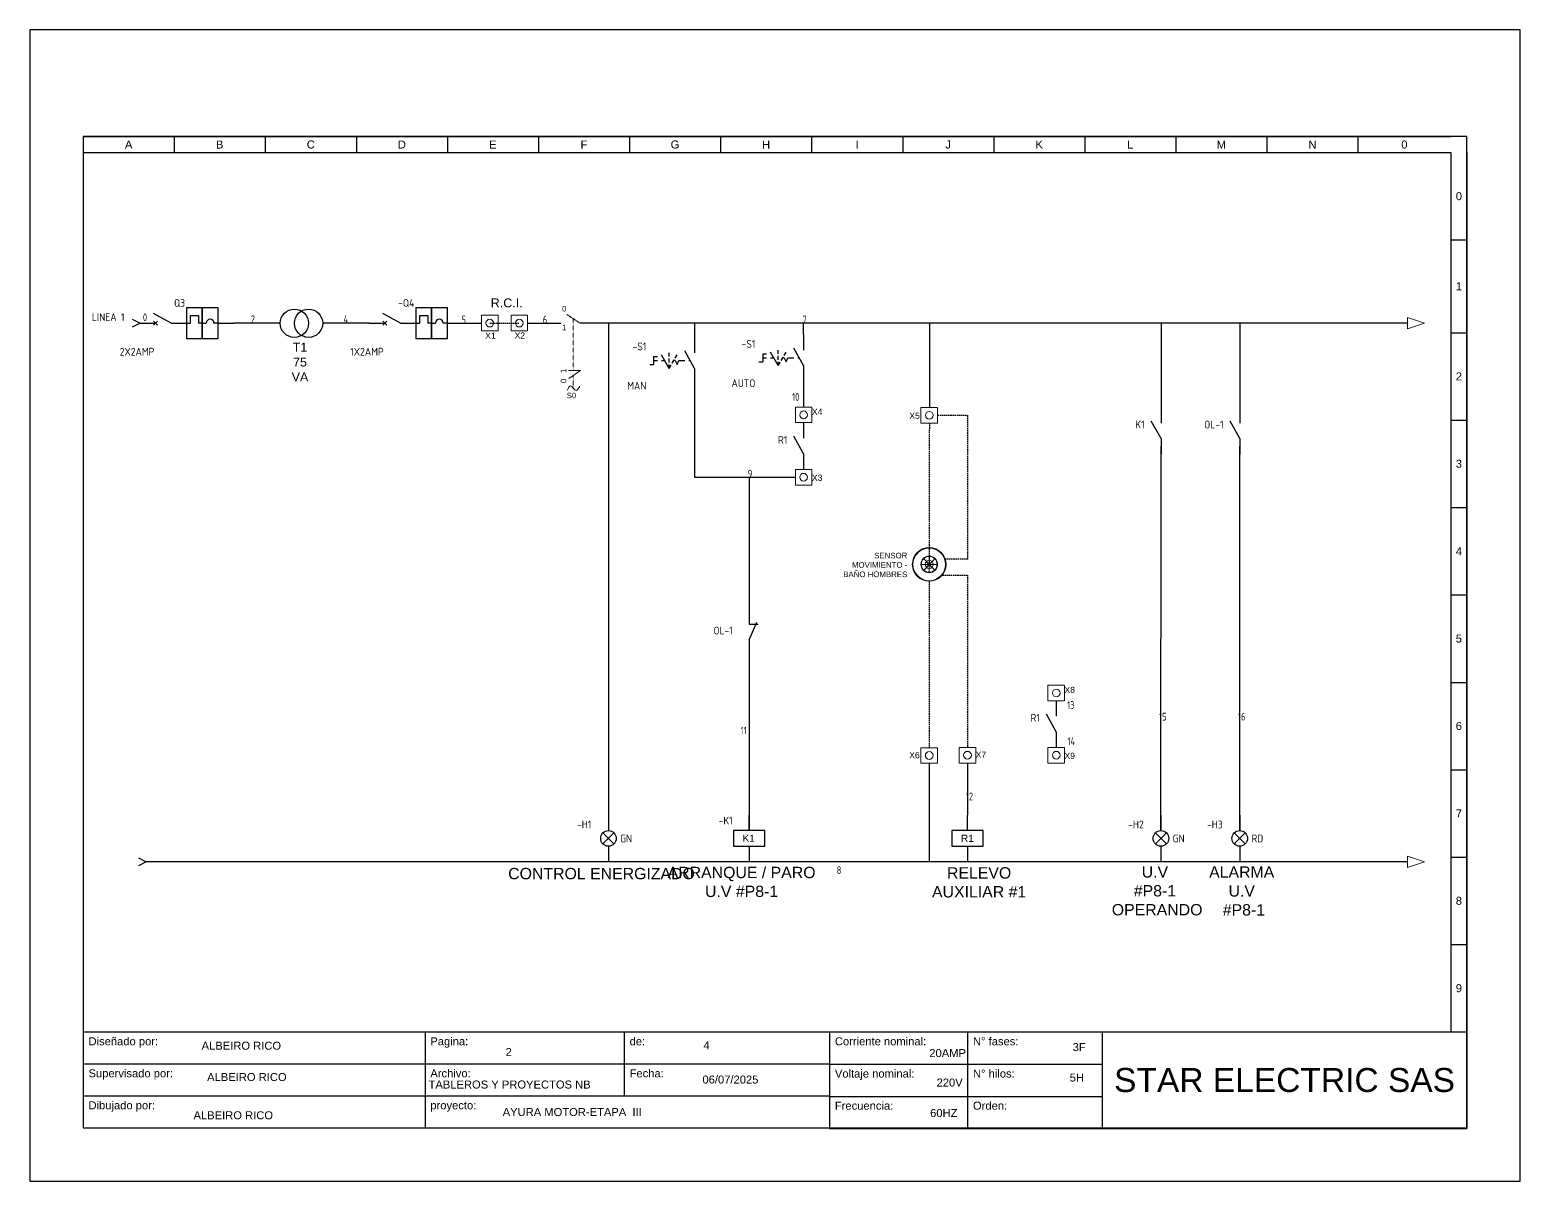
# Model space of a CAD drawing. Header units: millimetres. Extents: x 691 to 18605, y 670 to 10026.
# Drawn here: x 1787 to 2838, y 6288 to 7100 of the extents above; entities that cross this region are included whole.
import ezdxf
from ezdxf.enums import TextEntityAlignment as Align

# ---------------------------------------------------------------- set-up
doc = ezdxf.new("R2010")
doc.units = ezdxf.units.MM
for name, pattern in [('DASHED2', [0.375, 0.25, -0.125]), ('DASHEDX2', [1.5, 1, -0.5]), ('HIDDEN', [0.375, 0.25, -0.125])]:
    doc.linetypes.add(name, pattern=pattern)
for name, color, linetype in [('-DIAGRAMA', 7, 'Continuous'), ('-Electrico', 5, 'Continuous'), ('DESC', 150, 'Continuous'), ('MISC', 7, 'Continuous'), ('SYMS', 7, 'Continuous'), ('TAGS', 150, 'Continuous'), ('WIRENO', 72, 'Continuous'), ('YEL_14_THHN', 2, 'Continuous')]:
    doc.layers.add(name, color=color, linetype=linetype)
doc.styles.get("Standard").update_dxf_attribs({"font": 'arial.ttf'})
doc.styles.add('WD_IEC', font='ISOCP2.shx', dxfattribs={"width": 0.9, "height": 4})

# ---------------------------------------------------------------- blocks, each defined once
blk = doc.blocks.new('*T3')
at = {"color": 0, "linetype": 'ByBlock', "lineweight": -2}
for p, q in [((0, 0), (139.92, 0)), ((0, 0), (0, -18)), ((64.08, 0), (64.08, -18)), ((101.44, 0), (101.44, -12)), ((139.92, 0), (139.92, -18)), ((0, -6), (139.92, -6)), ((0, -12), (139.92, -12)), ((0, -18), (139.92, -18))]:
    blk.add_line(p, q, dxfattribs=at)
at = {"color": 0, "char_height": 1.5, "attachment_point": 1}
for s, insert, width in [('{\\fArial|b0|i0|c162|p34;Diseñado por:}', (1, -1), 62.0824), ('{\\fArial|b0|i0|c162|p34;Pagina:}', (65.08, -1), 35.3574), ('{\\fArial|b0|i0|c162|p34;de}:', (102.44, -1), 36.4813), ('{\\fArial|b0|i0|c162|p34;Supervisado por:}', (1, -7), 62.0824), ('{\\fArial|b0|i0|c162|p34;Archivo:}', (65.08, -7), 35.3574), ('Fecha:', (102.44, -7), 36.4813), ('Dibujado por:', (1, -13), 62.0824), ('{\\fArial|b0|i0|c162|p34;proyecto:}', (65.08, -13), 73.8387)]:
    blk.add_mtext(s, dxfattribs=dict(at, insert=insert, width=width))
blk = doc.blocks.new('*T4')
at = {"color": 0, "linetype": 'ByBlock', "lineweight": -2}
for p, q in [((0, 0), (119.48, 0)), ((0, 0), (0, -18.07)), ((25.89, 0), (25.89, -18.07)), ((51.13, 0), (51.13, -18.07)), ((119.48, 0), (119.48, -18.07)), ((0, -6.05), (51.13, -6.05)), ((0, -12.07), (51.13, -12.07)), ((0, -18.07), (119.48, -18.07))]:
    blk.add_line(p, q, dxfattribs=at)
at = {"color": 0}
for s, insert, char_height, width, attachment_point in [('Corriente nominal:', (1, -1), 1.5, 23.894, 1), ('{\\fArial|b0|i0|c162|p34;N° fases:}', (26.89, -1), 1.5, 23.2313, 1), ('Voltaje nominal:', (1, -7.05), 1.5, 23.894, 1), ('{\\fArial|b0|i0|c162|p34;N° hilos:}', (26.89, -7.05), 1.5, 23.2313, 1), ('{\\fArial|b0|i0|c162|p34;STAR ELECTRIC SAS}', (85.3, -9.04), 4.5, 66.3536, 5), ('Frecuencia:', (1, -13.07), 1.5, 23.894, 1), ('{\\fArial|b0|i0|c162|p34;Orden}:', (26.89, -13.07), 1.5, 23.2313, 1)]:
    blk.add_mtext(s, dxfattribs=dict(at, insert=insert, char_height=char_height, width=width, attachment_point=attachment_point))
blk = doc.blocks.new('CAJETIN')
for p, q in [((0, 185.97), (-259.4, 185.97)), ((-259.4, 185.97), (-259.4, 0.07)), ((-259.4, 185.97), (-2.99, 185.97)), ((-259.4, 185.97), (-259.4, 182.97)), ((-242.33, 185.97), (-242.33, 182.97)), ((-225.26, 185.97), (-225.26, 182.97)), ((-208.19, 185.97), (-208.19, 182.97)), ((-191.12, 185.97), (-191.12, 182.97)), ((-174.05, 185.97), (-174.05, 182.97)), ((-156.98, 185.97), (-156.98, 182.97)), ((-139.91, 185.97), (-139.91, 182.97)), ((-122.84, 185.97), (-122.84, 182.97)), ((-105.77, 185.97), (-105.77, 182.97)), ((-88.7, 185.97), (-88.7, 182.97)), ((-71.64, 185.97), (-71.64, 182.97)), ((-54.57, 185.97), (-54.57, 182.97)), ((-37.5, 185.97), (-37.5, 182.97)), ((-20.43, 185.97), (-20.43, 182.97)), ((0, 0.07), (0, 185.97)), ((-259.4, 182.97), (-2.99, 182.97)), ((-3, 182.97), (-3, 18.07)), ((0, 182.97), (0, 18.07)), ((-3, 166.58), (0, 166.58)), ((-3, 149.19), (0, 149.19)), ((-3, 132.8), (0, 132.8)), ((-3, 116.41), (0, 116.41)), ((-3, 100.02), (0, 100.02)), ((-3, 83.63), (0, 83.63)), ((-3, 67.24), (0, 67.24)), ((-3, 50.85), (0, 50.85)), ((-3, 34.46), (0, 34.46)), ((-3, 18.07), (0, 18.07)), ((-259.4, 0.07), (0, 0.07))]:
    blk.add_line(p, q)
blk.add_lwpolyline([(-269.4, -9.93), (10, -9.93), (10, 205.97), (-269.4, 205.97)], close=True)
for name, p in [('*T3', (-259.4, 18.07)), ('*T4', (-119.48, 18.07))]:
    blk.add_blockref(name, p)
blk.add_text('0', height=1.5).set_placement((-2.08, 174.04))
at = {"char_height": 1.5, "attachment_point": 5}
for s, insert, width in [('A', (-250.87, 184.47), 17.0695), ('B', (-233.8, 184.47), 17.0695), ('C', (-216.73, 184.47), 17.0695), ('D', (-199.66, 184.47), 17.0695), ('E', (-182.59, 184.47), 17.0695), ('F', (-165.52, 184.47), 17.0695), ('G', (-148.45, 184.47), 17.0695), ('H', (-131.38, 184.47), 17.0695), ('I', (-114.31, 184.47), 17.0695), ('J', (-97.24, 184.47), 17.0695), ('K', (-80.17, 184.47), 17.0695), ('L', (-63.1, 184.47), 17.0695), ('M', (-46.03, 184.47), 17.0695), ('N', (-28.96, 184.47), 17.0695), ('0', (-11.71, 184.47), 17.4362), ('1', (-1.5, 157.89), 3), ('2', (-1.5, 141), 3), ('3', (-1.5, 124.61), 3), ('4', (-1.5, 108.22), 3), ('5', (-1.5, 91.83), 3), ('6', (-1.5, 75.44), 3), ('7', (-1.5, 59.05), 3), ('8', (-1.5, 42.66), 3), ('9', (-1.5, 26.27), 3)]:
    blk.add_mtext(s, dxfattribs=dict(at, insert=insert, width=width))
for tag, p in [('DISEÑADO_POR', (-230.86, 14.78)), ('SUPERVISADO_POR', (-229.59, 8.32)), ('DIBUJADO_POR', (-231.25, 2.42))]:
    blk.add_attdef(tag, text='', height=1.5).set_placement(p, align=Align.MIDDLE)
for tag, p in [('PAGINA', (-180.19, 13.54)), ('DE', (-143.12, 14.83)), ('A', (-97.02, 13.49)), ('F', (-73.9, 14.47)), ('ARCHIVO', (-179.45, 8.2)), ('FECHA', (-143.31, 8.38)), ('V', (-96.96, 8.58)), ('H', (-74.46, 8.76)), ('PROYECTO', (-180.75, 3.04)), ('HZ', (-98.06, 2.87)), ('OR', (-74.83, 2.5))]:
    blk.add_attdef(tag, p, '', height=1.5)
blk = doc.blocks.new('HCB11Q9')
for p, q in [((-1.84, 0.66), (-3.16, -0.66)), ((-3.16, 0.66), (-1.84, -0.66)), ((2.5, 0), (-3.12, 3.13)), ((2.5, 0), (7.5, 0)), ((7.5, 0), (8.75, 0)), ((8.75, 0), (8.75, 2.5)), ((8.75, 2.5), (11.25, 2.5)), ((11.25, 2.5), (11.25, 0)), ((12.5, 0), (11.25, 0)), ((12.5, 0), (13.75, 0)), ((17.5, 0), (16.25, 0)), ((17.5, 0), (22.5, 0)), ((-7.5, 0), (-2.5, 0))]:
    blk.add_line(p, q)
for points in [[(7.5, 5), (12.5, 5), (12.5, -5), (7.5, -5)], [(12.5, 5), (17.5, 5), (17.5, -5), (12.5, -5)]]:
    blk.add_lwpolyline(points, close=True)
blk.add_arc((15, 0), 1.25, 0, 180)
at = {"style": 'WD_IEC'}
for tag, height, p in [('INST', 2.5, (6.95, 11.75)), ('LOC', 2.5, (6.95, 8.6)), ('TAG1', 2.5, (6.95, 5.23)), ('TERM02', 2, (22.5, 1)), ('XREF', 2.5, (-2.89, -6.93)), ('DESC1', 2.5, (-2.89, -10.4)), ('DESC2', 2.5, (-2.11, -14.11)), ('DESC3', 2.5, (-2.11, -17.81))]:
    blk.add_attdef(tag, text='', height=height, dxfattribs=at).set_placement(p, align=Align.RIGHT)
at = {"style": 'WD_IEC', "flags": 1}
for tag, p, height in [('X4TERM01', (-7.5, 0), 0.32), ('X1TERM02', (22.5, 0), 0.32), ('ASSYCODE', (17.86, -5.81), 1), ('FAMILY', (17.86, -7.31), 1), ('CATDESC', (17.86, -8.81), 1)]:
    blk.add_attdef(tag, p, '', height=height, dxfattribs=at)
at = {"style": 'WD_IEC'}
for tag, p, height in [('TERM01', (-7.5, 1), 2), ('RATING1', (-14.85, -3.47), 2.5)]:
    blk.add_attdef(tag, p, '', height=height, dxfattribs=at)
at = {"style": 'WD_IEC', "flags": 1}
for tag, p in [('X2LINK', (-0.31, 2)), ('X8LINK', (-0.31, 0.5))]:
    blk.add_attdef(tag, p, '', height=0.32, rotation=360, dxfattribs=at)
at = {"style": 'WD_IEC', "flags": 9}
for tag, p in [('MFG', (21.31, -1.98)), ('CAT', (21.31, -3.99))]:
    blk.add_attdef(tag, text='', height=1.5, dxfattribs=at).set_placement(p, align=Align.RIGHT)
blk = doc.blocks.new('HA1X3Y')
blk.add_lwpolyline([(-2.5, 1.25), (0, 0), (-2.5, -1.25)])
at = {"style": 'WD_IEC'}
blk.add_attdef('DESC1', text='', height=2.5, dxfattribs=at).set_placement((-5, 0.675), align=Align.RIGHT)
at = {"style": 'WD_IEC', "flags": 1}
blk.add_attdef('X1TERM01', (0, 0), '', height=0.32, dxfattribs=at)
at = {"style": 'WD_IEC'}
blk.add_attdef('DESC2', text='', height=2.5, dxfattribs=at).set_placement((-5, -0.675), align=Align.TOP_RIGHT)
blk = doc.blocks.new('WD_WNV')
at = {"linetype": 'Continuous', "style": 'WD_IEC', "width": 0.8}
blk.add_attdef('WIRENO', text='', height=2.5, dxfattribs=at).set_placement((-1.6, 0), align=Align.MIDDLE_RIGHT)
at = {"style": 'WD_IEC', "flags": 1}
for tag, p in [('W08USER', (-1, 0.375)), ('W04USER', (-1, 0.875)), ('W05USER', (-1, 0.75)), ('W09USER', (-1, 0.25)), ('W03USER', (-1, 1)), ('W06USER', (-1, 0.625)), ('W07USER', (-1, 0.5)), ('W02USER', (-1, 1.125)), ('W01USER', (-1, 1.25)), ('W10USER', (-1, 0.125))]:
    blk.add_attdef(tag, text='', height=0.08, dxfattribs=at).set_placement(p, align=Align.CENTER)
blk = doc.blocks.new('VLT1G')
for p, q in [((0, 7.5), (0, 2.5)), ((-1.77, -1.77), (1.77, 1.77)), ((1.77, -1.77), (-1.77, 1.77)), ((0, -2.5), (0, -7.5))]:
    blk.add_line(p, q)
blk.add_circle((0, 0), 2.5)
at = {"style": 'WD_IEC'}
for tag, p in [('INST', (-5.5, 10.25)), ('TAG1', (-5.5, 3.25)), ('LOC', (-5.5, 6.75)), ('DESC1', (-5.5, -6.35)), ('DESC2', (-5.5, -9.85)), ('DESC3', (-5.5, -13.35))]:
    blk.add_attdef(tag, text='', height=2.5, dxfattribs=at).set_placement(p, align=Align.RIGHT)
blk.add_attdef('TERM01', text='', height=2, rotation=90, dxfattribs=at).set_placement((-1, 7.5), align=Align.RIGHT)
at = {"style": 'WD_IEC', "flags": 1}
for tag, p, height in [('X2TERM01', (0, 7.5), 0.32), ('X4LINK', (-3, 0), 0.32), ('X1LINK', (3, 0), 0.32), ('ASSYCODE', (1, -4), 1), ('FAMILY', (1, -5.5), 1), ('X8TERM02', (0, -7.5), 0.32), ('CATDESC', (1, -7), 1)]:
    blk.add_attdef(tag, p, '', height=height, dxfattribs=at)
at = {"style": 'WD_IEC', "flags": 9}
for tag, p in [('MFG', (-6, -0.25)), ('CAT', (-6, -2.75))]:
    blk.add_attdef(tag, text='', height=1.5, dxfattribs=at).set_placement(p, align=Align.RIGHT)
at = {"style": 'WD_IEC'}
blk.add_attdef('TERM02', (-1, -7.5), '', height=2, rotation=90, dxfattribs=at)
at = {"lineweight": 13, "style": 'WD_IEC'}
blk.add_attdef('COLOR', text='', height=2.5, dxfattribs=at).set_placement((3.75, 0), align=Align.MIDDLE_LEFT)
at = {"lineweight": 15, "style": 'WD_IEC'}
for tag, p in [('WDTAGALT', (-5.5, -21)), ('XREF', (-5.5, -18))]:
    blk.add_attdef(tag, text='', height=2.5, dxfattribs=at).set_placement(p, align=Align.RIGHT)
blk = doc.blocks.new('VSS113')
for p, q in [((0, 7.5), (0, 2.5)), ((-13.12, 1.25), (-11.88, 1.25)), ((-13.12, 1.25), (-13.12, -1.25)), ((-13.12, 0), (-11.88, 0)), ((-8.12, -2.5), (-10.62, 1.83)), ((-10.62, 0), (-9.57, 0)), ((-8.12, 1.25), (-8.12, 2.5)), ((-8.12, -0.63), (-8.12, 0.62)), ((-7.19, -0.88), (-6.56, 0.21)), ((-6.25, 0), (-6.68, 0)), ((-6.25, 0.75), (-5.62, 1.83)), ((-6.25, 0), (-5.62, -1.25)), ((-5.62, -1.25), (-5, 0)), ((-5, 0), (-3.12, 0)), ((0, -2.5), (-3.12, 3.12)), ((-1.88, 0), (-1.39, 0)), ((-14.38, -1.25), (-13.12, -1.25)), ((-8.12, -2.5), (-8.12, -1.25)), ((-8.12, -2.5), (-7.5, -1.42)), ((0, -2.5), (0, -7.5))]:
    blk.add_line(p, q)
at = {"style": 'WD_IEC'}
for tag, p in [('INST', (-15.5, 9.25)), ('TAG1', (-15.5, 3.25)), ('LOC', (-15.5, 6.25)), ('DESC1', (-15.5, -9.35)), ('DESC3', (-15.5, -15.35)), ('DESC2', (-15.5, -12.35))]:
    blk.add_attdef(tag, text='', height=2.5, dxfattribs=at).set_placement(p, align=Align.RIGHT)
at = {"style": 'WD_IEC', "flags": 8}
for tag, p in [('POS1', (-10.62, 3.5)), ('POS2', (-8.12, 3.5)), ('POS3', (-5.62, 3.5))]:
    blk.add_attdef(tag, text='', height=2, rotation=90, dxfattribs=at).set_placement(p, align=Align.MIDDLE_LEFT)
at = {"style": 'WD_IEC'}
blk.add_attdef('TERM01', text='', height=2, rotation=90, dxfattribs=at).set_placement((-1, 7.5), align=Align.RIGHT)
at = {"style": 'WD_IEC', "flags": 1}
for tag, p, height in [('X2TERM01', (0, 7.5), 0.32), ('CONTACT', (0.5, 4.5), 1), ('X1LINK', (0, 0), 0.32), ('COMMON', (1.75, 3.25), 1), ('X8TERM02', (0, -7.5), 0.32), ('ASSYCODE', (1, -9), 1), ('FAMILY', (1, -10.5), 1), ('CATDESC', (1, -12), 1)]:
    blk.add_attdef(tag, p, '', height=height, dxfattribs=at)
at = {"style": 'WD_IEC', "flags": 9}
for tag, p in [('MFG', (-16, -0.25)), ('CAT', (-16, -2.75))]:
    blk.add_attdef(tag, text='', height=1.5, dxfattribs=at).set_placement(p, align=Align.RIGHT)
at = {"style": 'WD_IEC'}
blk.add_attdef('TERM02', (-1, -7.5), '', height=2, rotation=90, dxfattribs=at)
at = {"lineweight": 15, "style": 'WD_IEC'}
blk.add_attdef('XREF', text='', height=2.5, dxfattribs=at).set_placement((-15.5, -6.35), align=Align.RIGHT)
blk.add_attdef('STATE', (1.25, -6.35), '', height=2.5, dxfattribs=at)
blk = doc.blocks.new('VCR21')
for p, q in [((0, 7.5), (0, 2.5)), ((0, -2.5), (-3.12, 3.12)), ((0, -2.5), (0, -7.5))]:
    blk.add_line(p, q)
at = {"style": 'WD_IEC'}
for tag, p in [('INST', (-5.25, 6.75)), ('LOC', (-5.25, 3.75)), ('TAG2', (-5.25, 0.75)), ('DESC1', (-5.25, -6.75)), ('XREF', (-5.25, -3.75)), ('DESC2', (-5.25, -9.75)), ('DESC3', (-5.25, -12.75))]:
    blk.add_attdef(tag, text='', height=2.5, dxfattribs=at).set_placement(p, align=Align.RIGHT)
blk.add_attdef('TERM01', text='', height=2, rotation=90, dxfattribs=at).set_placement((-1, 7.5), align=Align.RIGHT)
at = {"style": 'WD_IEC', "flags": 1}
for tag, p, height in [('X2TERM01', (0, 7.5), 0.32), ('X4LINK', (-2.75, 0), 0.32), ('X1LINK', (-0.5, 0), 0.32), ('CONTACT', (4, -3.5), 1), ('FAMILY', (4, -5), 1), ('COMMON', (5.25, -4.75), 1), ('X8TERM02', (0, -7.5), 0.32)]:
    blk.add_attdef(tag, p, '', height=height, dxfattribs=at)
at = {"style": 'WD_IEC'}
blk.add_attdef('TERM02', (-1, -7.5), '', height=2, rotation=90, dxfattribs=at)
blk = doc.blocks.new('VCR22')
for p, q in [((0, 7.5), (0, 2.5)), ((0, -2.5), (2.5, 3.12)), ((0, 2.5), (2.87, 2.5)), ((0, -2.5), (0, -7.5))]:
    blk.add_line(p, q)
at = {"style": 'WD_IEC'}
for tag, p in [('INST', (-5.25, 5.25)), ('TAG2', (-5.25, -0.75)), ('LOC', (-5.25, 2.25)), ('DESC1', (-5.25, -6.75)), ('XREF', (-5.25, -3.75)), ('DESC2', (-5.25, -9.75)), ('DESC3', (-5.25, -12.75))]:
    blk.add_attdef(tag, text='', height=2.5, dxfattribs=at).set_placement(p, align=Align.RIGHT)
blk.add_attdef('TERM01', text='', height=2, rotation=90, dxfattribs=at).set_placement((-1, 7.5), align=Align.RIGHT)
at = {"style": 'WD_IEC', "flags": 1}
for tag, p, height in [('X2TERM01', (0, 7.5), 0.32), ('X4LINK', (-0.55, 0), 0.32), ('X1LINK', (1.92, 0), 0.32), ('CONTACT', (4, -3.5), 1), ('FAMILY', (4, -5), 1), ('COMMON', (5.25, -4.75), 1), ('X8TERM02', (0, -7.5), 0.32)]:
    blk.add_attdef(tag, p, '', height=height, dxfattribs=at)
at = {"style": 'WD_IEC'}
blk.add_attdef('TERM02', (-1, -7.5), '', height=2, rotation=90, dxfattribs=at)
blk = doc.blocks.new('VMS1')
for p, q in [((0, 2.5), (0, 7.5)), ((0, -2.5), (0, -7.5))]:
    blk.add_line(p, q)
blk.add_lwpolyline([(-5, 2.5), (-5, -2.5), (5, -2.5), (5, 2.5)], close=True)
at = {"style": 'WD_IEC'}
for tag, p in [('INST', (-5.25, 10.5)), ('LOC', (-5.25, 7.5)), ('TAG1', (-5.25, 4.5)), ('DESC1', (-5.25, -6.85)), ('DESC2', (-5.25, -9.85)), ('DESC3', (-5.25, -12.85))]:
    blk.add_attdef(tag, text='', height=2.5, dxfattribs=at).set_placement(p, align=Align.RIGHT)
blk.add_attdef('TERM01', text='', height=2, rotation=90, dxfattribs=at).set_placement((-1, 7.5), align=Align.RIGHT)
at = {"style": 'WD_IEC', "flags": 1}
for tag, p, height in [('X2TERM01', (0, 7.5), 0.32), ('X4LINK', (-5, 0), 0.32), ('X1LINK', (5, 0), 0.32), ('ASSYCODE', (1, -4), 1), ('FAMILY', (1, -5.5), 1), ('X8TERM02', (0, -7.5), 0.32), ('CATDESC', (1, -7), 1)]:
    blk.add_attdef(tag, p, '', height=height, dxfattribs=at)
at = {"style": 'WD_IEC', "flags": 9}
for tag, p in [('MFG', (-6, 1)), ('CAT', (-6, -1.5))]:
    blk.add_attdef(tag, text='', height=1.5, dxfattribs=at).set_placement(p, align=Align.RIGHT)
at = {"style": 'WD_IEC'}
blk.add_attdef('TERM02', (-1, -7.5), '', height=2, rotation=90, dxfattribs=at)
at = {"lineweight": 9, "style": 'WD_IEC'}
for tag, p in [('NO', (-5.5, -16.5)), ('NC', (-5.5, -19.5))]:
    blk.add_attdef(tag, text='', height=2.5, dxfattribs=at).set_placement(p, align=Align.TOP_RIGHT)
for tag, p in [('XREFNO', (-4, -16.5)), ('XREFNC', (-4, -19.5))]:
    blk.add_attdef(tag, text='', height=2.5, dxfattribs=at).set_placement(p, align=Align.TOP_LEFT)

msp = doc.modelspace()

# ---------------------------------------------------------------- linework, layer by layer
at = {"layer": '-DIAGRAMA', "color": 0, "lineweight": 0}
for centre in [(2111.1, 6893.4), (2131.9, 6893.4), (2332.4, 6828.7), (2421.1, 6828.4), (2332.4, 6784.7), (2510.6, 6632.5), (2421, 6588.4), (2448, 6588.6), (2510.6, 6588.6)]:
    msp.add_circle(centre, 2.72, dxfattribs=at)
at = {"layer": '-Electrico', "color": 0, "lineweight": 0, "ltscale": 0.08}
for points in [[(2105.3, 6898.9), (2117, 6898.9), (2117, 6887.9), (2105.3, 6887.9)], [(2126.1, 6898.9), (2137.8, 6898.9), (2137.8, 6887.9), (2126.1, 6887.9)], [(2326.6, 6834.2), (2338.3, 6834.2), (2338.3, 6823.2), (2326.6, 6823.2)], [(2415.2, 6833.9), (2426.9, 6833.9), (2426.9, 6822.9), (2415.2, 6822.9)], [(2326.6, 6790.2), (2338.3, 6790.2), (2338.3, 6779.2), (2326.6, 6779.2)], [(2504.7, 6638), (2516.4, 6638), (2516.4, 6627), (2504.7, 6627)], [(2415.2, 6593.9), (2426.9, 6593.9), (2426.9, 6582.9), (2415.2, 6582.9)], [(2442.1, 6594.1), (2453.8, 6594.1), (2453.8, 6583.1), (2442.1, 6583.1)], [(2504.7, 6594.1), (2516.4, 6594.1), (2516.4, 6583.1), (2504.7, 6583.1)]]:
    msp.add_lwpolyline(points, close=True, dxfattribs=at)
at = {"color": 0, "linetype": 'DASHED2', "lineweight": 0}
msp.add_line((2174.8, 6893.3), (2165.5, 6899.5), dxfattribs=at)
at = {"color": 0, "linetype": 'HIDDEN', "lineweight": 0, "ltscale": 0.5}
for p, q in [((2169.9, 6860.2), (2169.9, 6896.6)), ((2169.9, 6856.4), (2169.9, 6847.6))]:
    msp.add_line(p, q, dxfattribs=at)
at = {"color": 0, "linetype": 'Continuous', "lineweight": 0}
for p, q in [((2758.4, 6897.3), (2758.4, 6893.3)), ((2770.3, 6893.3), (2758.4, 6897.3)), ((2758.4, 6893.3), (2758.4, 6889.4)), ((2758.4, 6889.4), (2770.3, 6893.3)), ((2758.4, 6517.3), (2758.4, 6513.4)), ((2770.3, 6513.4), (2758.4, 6517.3)), ((2758.4, 6513.4), (2758.4, 6509.4)), ((2758.4, 6509.4), (2770.3, 6513.4))]:
    msp.add_line(p, q, dxfattribs=at)
at = {"color": 0}
for p, q in [((2092.1, 6893.4), (2105.3, 6893.4)), ((2137.8, 6893.4), (2161.1, 6893.4)), ((2194.8, 6893.3), (2194.8, 6546.4)), ((2421.1, 6893.3), (2421.1, 6833.9)), ((2584.5, 6893.3), (2584.5, 6833.9)), ((2640.1, 6893.3), (2640.1, 6833.9)), ((2255.5, 6850.6), (2255.5, 6784.7)), ((2332.4, 6852.4), (2332.4, 6834.2)), ((2421.1, 6822.9), (2421.1, 6822.9)), ((2584.4, 6535.4), (2584.5, 6806.7)), ((2640, 6535.4), (2640.1, 6806.7)), ((2255.5, 6784.7), (2326.6, 6784.7)), ((2294, 6784.7), (2294, 6691.9)), ((2294, 6659), (2294, 6535.4)), ((2421, 6582.9), (2421, 6582.9)), ((2421, 6582.9), (2421, 6513.4)), ((2448, 6583.1), (2448, 6583.1)), ((2448, 6583.1), (2448, 6546.4))]:
    msp.add_line(p, q, dxfattribs=at)
at = {"color": 0, "lineweight": 0, "ltscale": 0.5}
for q in [(2166.6, 6859.9), (2166.8, 6854.3)]:
    msp.add_line((2175.1, 6859.9), q, dxfattribs=at)
at = {"color": 0, "linetype": 'DASHEDX2'}
for p, q in [((2421.1, 6822.9), (2421, 6725.3)), ((2426.9, 6828.4), (2448, 6828.4)), ((2448, 6828.4), (2448, 6727)), ((2448, 6727), (2432.4, 6726.8)), ((2421, 6711.2), (2421, 6593.9)), ((2430.3, 6715.6), (2448, 6715.6)), ((2448, 6715.6), (2448, 6594.1))]:
    msp.add_line(p, q, dxfattribs=at)
at = {"color": 0, "lineweight": 0}
msp.add_lwpolyline([(2421, 6728.8), (2421, 6717.6), (2421, 6723.2), (2426.6, 6723.2), (2415.4, 6723.2), (2421, 6723.2), (2425, 6727.1), (2421, 6723.2), (2417.1, 6727.1), (2421, 6723.2), (2417.1, 6719.2), (2421, 6723.2), (2425, 6719.2)], dxfattribs=at)
at = {"color": 0}
for centre in [(1973.3, 6893.3), (1983.3, 6893.3)]:
    msp.add_circle(centre, 10, dxfattribs=at)
at = {"color": 0, "lineweight": 0}
for radius in [11.9, 11.5, 5.86, 5.59, 2.8, 1.23]:
    msp.add_circle((2421, 6723.2), radius, dxfattribs=at)
at = {"color": 0, "linetype": 'DASHEDX2'}
msp.add_arc((2121.5, 7538.3), 645, 269.076, 270.924, dxfattribs=at)
at = {"color": 0, "lineweight": 0}
msp.add_spline([(2174.5, 6848.9), (2172, 6845.9), (2168, 6849.1), (2165.8, 6846.1)], degree=3, dxfattribs=at)
at = {"layer": 'YEL_14_THHN', "color": 0}
for p, q in [((1963.3, 6893.3), (1930.4, 6893.4)), ((2026.1, 6893.4), (1993.3, 6893.4)), ((2758.4, 6893.3), (2174.8, 6893.3)), ((2255.5, 6893.3), (2255.5, 6883.5)), ((2332.4, 6885.3), (2332.4, 6893.3)), ((2758.4, 6513.4), (1868.8, 6513.4))]:
    msp.add_line(p, q, dxfattribs=at)

# ---------------------------------------------------------------- block references
at = {"color": 0}
ref = msp.add_blockref('CAJETIN', (2800.2, 6325.4), dxfattribs=dict(at, xscale=3.761929394681115, yscale=3.761929394681115, zscale=3.761929394681115))
ref.add_attrib('5H', '5H', (2520.1, 6358.4), dxfattribs={"height": 5.64})
ref.add_attrib('3F', '3F', (2522.2, 6379.9), dxfattribs={"height": 5.64})
ref.add_attrib('HZ', '60HZ', dxfattribs={"height": 5.64}).set_placement((2431.3, 6336.2), align=Align.MIDDLE)
ref.add_attrib('V', '220V', dxfattribs={"height": 5.64}).set_placement((2435.4, 6357.7), align=Align.MIDDLE)
ref.add_attrib('A', '20AMP', dxfattribs={"height": 5.64}).set_placement((2434, 6378.5), align=Align.MIDDLE)
ref.add_attrib('PROYECTO', 'AYURA MOTOR-ETAPA  III', dxfattribs={"height": 5.643}).set_placement((2120.2, 6336.9), align=Align.MIDDLE_LEFT)
ref.add_attrib('ARCHIVO', 'TABLEROS Y PROYECTOS NB', dxfattribs={"height": 5.643}).set_placement((2125.1, 6356.3), align=Align.MIDDLE)
ref.add_attrib('DE', '4', (2261.8, 6381.2), dxfattribs={"height": 5.64})
ref.add_attrib('PAGINA', '2', (2122.3, 6376.4), dxfattribs={"height": 5.64})
ref.add_attrib('FECHA', '06/07/2025', (2261.1, 6357), dxfattribs={"height": 5.64})
ref.add_attrib('DIBUJADO_POR', 'ALBEIRO RICO', dxfattribs={"height": 5.643}).set_placement((1930.2, 6334.6), align=Align.MIDDLE)
ref.add_attrib('SUPERVISADO_POR', 'ALBEIRO RICO', dxfattribs={"height": 5.643}).set_placement((1939.8, 6361.6), align=Align.MIDDLE)
ref.add_attrib('DISEÑADO_POR', 'ALBEIRO RICO', dxfattribs={"height": 5.643}).set_placement((1935.9, 6383.7), align=Align.MIDDLE)
at = {"layer": 'SYMS', "color": 0}
ref = msp.add_blockref('HCB11Q9', (1880.9, 6893.4), dxfattribs=dict(at, xscale=2.197145441597592, yscale=2.197145441597592, zscale=2.197145441597592))
ref.add_attrib('TAG1', 'Q3', dxfattribs={"layer": 'TAGS', "height": 5.49, "style": 'WD_IEC'}).set_placement((1896.2, 6904.9), align=Align.RIGHT)
ref.add_attrib('DESC1', '2X2AMP', dxfattribs={"layer": 'DESC', "height": 5.49, "style": 'WD_IEC'}).set_placement((1874.6, 6870.5), align=Align.RIGHT)
ref = msp.add_blockref('HCB11Q9', (2042.6, 6893.4), dxfattribs=dict(at, xscale=2.197145441597592, yscale=2.197145441597592, zscale=2.197145441597592))
ref.add_attrib('TAG1', '-Q4', dxfattribs={"layer": 'TAGS', "height": 5.49, "style": 'WD_IEC'}).set_placement((2057.9, 6904.9), align=Align.RIGHT)
ref.add_attrib('DESC1', '1X2AMP', dxfattribs={"layer": 'DESC', "height": 5.49, "style": 'WD_IEC'}).set_placement((2036.3, 6870.5), align=Align.RIGHT)
ref = msp.add_blockref('HA1X3Y', (1864.5, 6893.4), dxfattribs=dict(at, xscale=2.197145441597592, yscale=2.197145441597592, zscale=2.197145441597592))
ref.add_attrib('DESC1', 'LINEA 1', dxfattribs={"layer": 'DESC', "height": 5.49, "style": 'WD_IEC'}).set_placement((1853.5, 6894.9), align=Align.RIGHT)
ref = msp.add_blockref('VSS113', (2332.4, 6868.9), dxfattribs=dict(at, xscale=2.197145441597592, yscale=2.197145441597592, zscale=2.197145441597592))
ref.add_attrib('DESC1', 'AUTO', dxfattribs={"layer": 'DESC', "height": 5.49, "style": 'WD_IEC'}).set_placement((2298.4, 6848.3), align=Align.RIGHT)
ref.add_attrib('TAG1', '-S1', dxfattribs={"layer": 'TAGS', "height": 5.49, "style": 'WD_IEC'}).set_placement((2298.4, 6876), align=Align.RIGHT)
ref = msp.add_blockref('VSS113', (2255.5, 6867), dxfattribs=dict(at, xscale=2.197145441597592, yscale=2.197145441597592, zscale=2.197145441597592))
ref.add_attrib('DESC1', 'MAN', dxfattribs={"layer": 'DESC', "height": 5.49, "style": 'WD_IEC'}).set_placement((2221.5, 6846.5), align=Align.RIGHT)
ref.add_attrib('TAG1', '-S1', dxfattribs={"layer": 'TAGS', "height": 5.49, "style": 'WD_IEC'}).set_placement((2221.5, 6874.2), align=Align.RIGHT)
ref = msp.add_blockref('VCR21', (2584.5, 6817.4), dxfattribs=dict(at, xscale=2.197145441597592, yscale=2.197145441597592, zscale=2.197145441597592))
ref.add_attrib('TAG2', 'K1', dxfattribs={"layer": 'TAGS', "height": 5.49, "style": 'WD_IEC'}).set_placement((2572.9, 6819.1), align=Align.RIGHT)
ref = msp.add_blockref('VCR21', (2640.1, 6817.4), dxfattribs=dict(at, xscale=2.197145441597592, yscale=2.197145441597592, zscale=2.197145441597592))
ref.add_attrib('TAG2', 'OL-1', dxfattribs={"layer": 'TAGS', "height": 5.49, "style": 'WD_IEC'}).set_placement((2628.6, 6819.1), align=Align.RIGHT)
ref = msp.add_blockref('VCR21', (2332.4, 6806.7), dxfattribs=dict(at, xscale=2.197145441597592, yscale=2.197145441597592, zscale=2.197145441597592))
ref.add_attrib('TAG2', 'R1', dxfattribs={"layer": 'TAGS', "height": 5.49, "style": 'WD_IEC'}).set_placement((2320.9, 6808.3), align=Align.RIGHT)
ref = msp.add_blockref('VCR22', (2294, 6675.5), dxfattribs=dict(at, xscale=2.197145441597592, yscale=2.197145441597592, zscale=2.197145441597592))
ref.add_attrib('TAG2', 'OL-1', dxfattribs={"layer": 'TAGS', "height": 5.49, "style": 'WD_IEC'}).set_placement((2282.5, 6673.8), align=Align.RIGHT)
ref = msp.add_blockref('VCR21', (2510.6, 6610.6), dxfattribs=dict(at, xscale=2.197145441597592, yscale=2.197145441597592, zscale=2.197145441597592))
ref.add_attrib('TAG2', 'R1', dxfattribs={"layer": 'TAGS', "height": 5.49, "style": 'WD_IEC'}).set_placement((2499, 6612.2), align=Align.RIGHT)
ref = msp.add_blockref('VLT1G', (2194.8, 6529.9), dxfattribs=dict(at, xscale=2.197145441597592, yscale=2.197145441597592, zscale=2.197145441597592))
ref.add_attrib('COLOR', 'GN', dxfattribs={"layer": 'MISC', "lineweight": 13, "height": 5.49, "style": 'WD_IEC'}).set_placement((2203, 6529.9), align=Align.MIDDLE_LEFT)
ref.add_attrib('TAG1', '-H1', dxfattribs={"layer": 'TAGS', "height": 5.49, "style": 'WD_IEC'}).set_placement((2182.7, 6537), align=Align.RIGHT)
ref = msp.add_blockref('VMS1', (2294, 6529.9), dxfattribs=dict(at, xscale=2.197145441597592, yscale=2.197145441597592, zscale=2.197145441597592))
ref.add_attrib('TAG1', '-K1', dxfattribs={"layer": 'TAGS', "height": 5.49, "style": 'WD_IEC'}).set_placement((2282.4, 6539.7), align=Align.RIGHT)
at = {"layer": 'SYMS', "color": 0, "xscale": 2.197145441597592, "yscale": 2.197145441597592, "zscale": 2.197145441597592}
for name, p in [('VMS1', (2448, 6529.9)), ('HA1X3Y', (1868.8, 6513.4))]:
    msp.add_blockref(name, p, dxfattribs=at)
at = {"layer": 'SYMS', "color": 0}
ref = msp.add_blockref('VLT1G', (2584.4, 6529.9), dxfattribs=dict(at, xscale=2.197145441597592, yscale=2.197145441597592, zscale=2.197145441597592))
ref.add_attrib('COLOR', 'GN', dxfattribs={"layer": 'MISC', "lineweight": 13, "height": 5.49, "style": 'WD_IEC'}).set_placement((2592.7, 6529.9), align=Align.MIDDLE_LEFT)
ref.add_attrib('TAG1', '-H2', dxfattribs={"layer": 'TAGS', "height": 5.49, "style": 'WD_IEC'}).set_placement((2572.3, 6537), align=Align.RIGHT)
ref = msp.add_blockref('VLT1G', (2640, 6529.9), dxfattribs=dict(at, xscale=2.197145441597592, yscale=2.197145441597592, zscale=2.197145441597592))
ref.add_attrib('COLOR', 'RD', dxfattribs={"layer": 'MISC', "lineweight": 13, "height": 5.49, "style": 'WD_IEC'}).set_placement((2648.3, 6529.9), align=Align.MIDDLE_LEFT)
ref.add_attrib('TAG1', '-H3', dxfattribs={"layer": 'TAGS', "height": 5.49, "style": 'WD_IEC'}).set_placement((2628, 6537), align=Align.RIGHT)
at = {"layer": 'WIRENO', "color": 0}
ref = msp.add_blockref('WD_WNV', (1872.9, 6897.5), dxfattribs=dict(at, xscale=2.197145441597592, yscale=2.197145441597592, zscale=2.197145441597592))
ref.add_attrib('WIRENO', '0', dxfattribs={"linetype": 'Continuous', "height": 5.49, "style": 'WD_IEC', "width": 0.8}).set_placement((1869.4, 6897.5), align=Align.MIDDLE_RIGHT)
ref = msp.add_blockref('WD_WNV', (1967.7, 6887.9), dxfattribs=dict(at, xscale=2.197145441597592, yscale=2.197145441597592, zscale=2.197145441597592))
ref.add_attrib('WIRENO', '2', dxfattribs={"linetype": 'Continuous', "height": 5.49, "style": 'WD_IEC', "width": 0.8}).set_placement((1945.5, 6896.1), align=Align.MIDDLE_RIGHT)
ref = msp.add_blockref('WD_WNV', (2027.9, 6888), dxfattribs=dict(at, xscale=2.197145441597592, yscale=2.197145441597592, zscale=2.197145441597592))
ref.add_attrib('WIRENO', '4', dxfattribs={"linetype": 'Continuous', "height": 5.49, "style": 'WD_IEC', "width": 0.8}).set_placement((2011.2, 6896.2), align=Align.MIDDLE_RIGHT)
ref = msp.add_blockref('WD_WNV', (2110.9, 6887.7), dxfattribs=dict(at, xscale=2.197145441597592, yscale=2.197145441597592, zscale=2.197145441597592))
ref.add_attrib('WIRENO', '5', dxfattribs={"linetype": 'Continuous', "height": 5.49, "style": 'WD_IEC', "width": 0.8}).set_placement((2094.3, 6895.9), align=Align.MIDDLE_RIGHT)
ref = msp.add_blockref('WD_WNV', (2168.3, 6887.7), dxfattribs=dict(at, xscale=2.197145441597592, yscale=2.197145441597592, zscale=2.197145441597592))
ref.add_attrib('WIRENO', '6', dxfattribs={"linetype": 'Continuous', "height": 5.49, "style": 'WD_IEC', "width": 0.8}).set_placement((2151.6, 6895.9), align=Align.MIDDLE_RIGHT)
ref = msp.add_blockref('WD_WNV', (2351.3, 6887.7), dxfattribs=dict(at, xscale=2.197145441597592, yscale=2.197145441597592, zscale=2.197145441597592))
ref.add_attrib('WIRENO', '7', dxfattribs={"linetype": 'Continuous', "height": 5.49, "style": 'WD_IEC', "width": 0.8}).set_placement((2334.6, 6895.9), align=Align.MIDDLE_RIGHT)
ref = msp.add_blockref('WD_WNV', (2331, 6844.9), dxfattribs=dict(at, xscale=2.197145441597592, yscale=2.197145441597592, zscale=2.197145441597592))
ref.add_attrib('WIRENO', '10', dxfattribs={"linetype": 'Continuous', "height": 5.49, "style": 'WD_IEC', "width": 0.8}).set_placement((2329.4, 6841.3), align=Align.MIDDLE_RIGHT)
ref = msp.add_blockref('WD_WNV', (2312.9, 6779), dxfattribs=dict(at, xscale=2.197145441597592, yscale=2.197145441597592, zscale=2.197145441597592))
ref.add_attrib('WIRENO', '9', dxfattribs={"linetype": 'Continuous', "height": 5.49, "style": 'WD_IEC', "width": 0.8}).set_placement((2296.2, 6787.2), align=Align.MIDDLE_RIGHT)
ref = msp.add_blockref('WD_WNV', (2516.2, 6627.6), dxfattribs=dict(at, xscale=2.197145441597592, yscale=2.197145441597592, zscale=2.197145441597592))
ref.add_attrib('WIRENO', '13', dxfattribs={"linetype": 'Continuous', "height": 5.49, "style": 'WD_IEC', "width": 0.8}).set_placement((2523.4, 6624), align=Align.MIDDLE_RIGHT)
ref = msp.add_blockref('WD_WNV', (2590, 6619.4), dxfattribs=dict(at, xscale=2.197145441597592, yscale=2.197145441597592, zscale=2.197145441597592))
ref.add_attrib('WIRENO', '15', dxfattribs={"linetype": 'Continuous', "height": 5.49, "style": 'WD_IEC', "width": 0.8}).set_placement((2588.4, 6615.8), align=Align.MIDDLE_RIGHT)
ref = msp.add_blockref('WD_WNV', (2645.7, 6619.3), dxfattribs=dict(at, xscale=2.197145441597592, yscale=2.197145441597592, zscale=2.197145441597592))
ref.add_attrib('WIRENO', '16', dxfattribs={"linetype": 'Continuous', "height": 5.49, "style": 'WD_IEC', "width": 0.8}).set_placement((2644, 6615.8), align=Align.MIDDLE_RIGHT)
ref = msp.add_blockref('WD_WNV', (2293.9, 6609.6), dxfattribs=dict(at, xscale=2.197145441597592, yscale=2.197145441597592, zscale=2.197145441597592))
ref.add_attrib('WIRENO', '11', dxfattribs={"linetype": 'Continuous', "height": 5.49, "style": 'WD_IEC', "width": 0.8}).set_placement((2292.3, 6606), align=Align.MIDDLE_RIGHT)
ref = msp.add_blockref('WD_WNV', (2516.2, 6600.2), dxfattribs=dict(at, xscale=2.197145441597592, yscale=2.197145441597592, zscale=2.197145441597592))
ref.add_attrib('WIRENO', '14', dxfattribs={"linetype": 'Continuous', "height": 5.49, "style": 'WD_IEC', "width": 0.8}).set_placement((2523.9, 6598.5), align=Align.MIDDLE_RIGHT)
ref = msp.add_blockref('WD_WNV', (2453.6, 6563.1), dxfattribs=dict(at, xscale=2.197145441597592, yscale=2.197145441597592, zscale=2.197145441597592))
ref.add_attrib('WIRENO', '12', dxfattribs={"linetype": 'Continuous', "height": 5.49, "style": 'WD_IEC', "width": 0.8}).set_placement((2451.9, 6559.5), align=Align.MIDDLE_RIGHT)
ref = msp.add_blockref('WD_WNV', (2373.1, 6507.7), dxfattribs=dict(at, xscale=2.197145441597592, yscale=2.197145441597592, zscale=2.197145441597592))
ref.add_attrib('WIRENO', '8', dxfattribs={"linetype": 'Continuous', "height": 5.49, "style": 'WD_IEC', "width": 0.8}).set_placement((2359, 6507.5), align=Align.MIDDLE_RIGHT)

# ---------------------------------------------------------------- texts
at = {"color": 0, "lineweight": 0}
for s, height, p in [('0', 3.95, (2162.1, 6901.6)), ('X1', 4.33, (2107.9, 6882.4)), ('X2', 4.33, (2128.6, 6882.5)), ('1', 3.95, (2162.1, 6888.3)), ('S0', 3.87, (2165.4, 6840.4)), ('X4', 4.33, (2338.3, 6828.7)), ('X5', 4.33, (2407, 6825.9)), ('X3', 4.33, (2338.3, 6782.1)), ('X8', 4.33, (2516.4, 6632.5)), ('X6', 4.33, (2406.9, 6586.4)), ('X7', 4.33, (2453.8, 6586.8)), ('X9', 4.33, (2516.4, 6586))]:
    msp.add_text(s, height=height, dxfattribs=at).set_placement(p)
for s, p in [('1', (2165, 6858.2)), ('0', (2165.1, 6851.1))]:
    msp.add_text(s, height=3.95, rotation=90, dxfattribs=at).set_placement(p)
at = {"color": 0, "linetype": 'DASHEDX2', "attachment_point": 1}
for s, width, gutter_width, heights, insert, char_height in [('\\pxqc;R.C.I.', 46.93, 31.5, [0], (2099.6, 6910.8), 6.295), ('\\pxqc;T1\\P75\\PVA', 46.93, 31.5, [0], (1953.8, 6879.6), 6.3), ('K1', 14.102, 25.3, [6.68], (2289.4, 6532.6), 5.06), ('R1', 14.102, 25.3, [6.68], (2443.4, 6532.5), 5.06)]:
    msp.add_mtext_dynamic_manual_height_columns(s, width=width, gutter_width=gutter_width, heights=heights, dxfattribs=dict(at, insert=insert, char_height=char_height))
at = {"color": 0, "lineweight": 0, "attachment_point": 2}
for s, insert, char_height, width in [('\\A1;\\pxqr;SENSOR MOVIMIENTO - BAÑO HOMBRES', (2380.1, 6731.4), 3.963, 50.946), ('\\A1;CONTROL ENERGIZADO\\P ', (2189.9, 6509.1), 8, 126.228), ('\\A1;ARRANQUE / PARO\\PU.V #P8-1', (2288.7, 6509.9), 8, 230.839), ('\\A1;RELEVO AUXILIAR #1\\P ', (2456.2, 6509.6), 8, 91.903), ('\\A1;U.V\\P#P8-1\\P OPERANDO', (2580.2, 6510.3), 8, 151.335), ('\\A1;ALARMA\\PU.V\\P #P8-1\\P ', (2641.4, 6510.2), 8, 177.165)]:
    msp.add_mtext(s, dxfattribs=dict(at, insert=insert, char_height=char_height, width=width))

doc.saveas('drawing.dxf')
